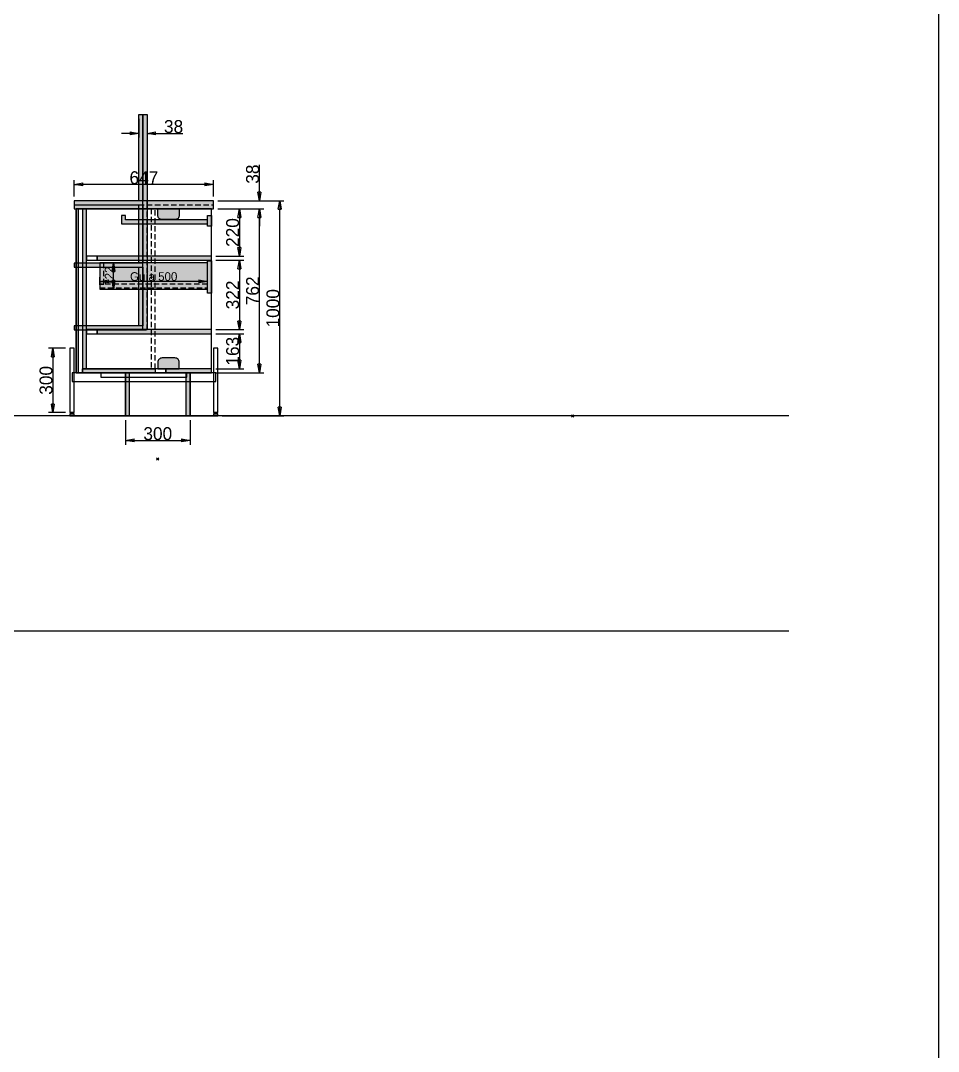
# Model space of a CAD drawing. Header units: millimetres. Extents: x -61063 to 17762, y -100319 to 2880.
# Drawn here: x 1215 to 5482, y -27763 to -22972 of the extents above; entities that cross this region are included whole.
import ezdxf

# ---------------------------------------------------------------- set-up
doc = ezdxf.new("R2010")
doc.units = ezdxf.units.MM
doc.header["$PDMODE"] = 35
doc.header["$PDSIZE"] = 5
doc.linetypes.add('Discontinua JB', pattern=[0.75, 0.5, -0.25])
for name, color, linetype in [('Cotas bloques dinámicos PM espacio', 10, 'Continuous'), ('Linea Capa Color 0000 JB', 7, 'Continuous'), ('Linea Capa Color 0008 Gris JB', 8, 'Continuous'), ('Linea Capa Color 0012 Vermell JB', 12, 'Continuous'), ('Linea Capa Color 0202 Lila Parets JB', 202, 'Continuous'), ('Linea Capa Color 0252 Gris Parets JB', 252, 'Continuous')]:
    doc.layers.add(name, color=color, linetype=linetype)
doc.styles.add('Jordi Ava', font='Avant Garde MEdium BT.ttf')
doc.dimstyles.new('Jordi Ava 2015', dxfattribs={"dimtxt": 60, "dimasz": 40, "dimexe": 20, "dimexo": 20, "dimgap": 0.09, "dimtad": 1, "dimdec": 0, "dimzin": 0, "dimdsep": 46, "dimtxsty": 'Jordi Ava', "dimblk": 'CLOSED', "dimcen": 1.5, "dimclrd": 7, "dimclre": 7, "dimclrt": 256, "dimadec": 0, "dimazin": 0, "dimtfac": 0.05, "dimtdec": 0, "dimtofl": 0, "dimtmove": 0, "dimatfit": 3, "dimldrblk": 'CLOSED', "dimfxl": 90, "dimtolj": 1, "dimtzin": 0, "dimlwd": -1, "dimlwe": -1, "dimarcsym": 0})

# ---------------------------------------------------------------- blocks, each defined once
blk = doc.blocks.new('PM202309291349')
at = {"layer": 'Linea Capa Color 0012 Vermell JB', "ltscale": 50}
for p in [(6202.8, -4066.4), (4272.8, -4266.4)]:
    blk.add_point(p, dxfattribs=at)
at = {"layer": 'Linea Capa Color 0202 Lila Parets JB', "ltscale": 10}
for p, q in [((7207.8, -4066.4), (1339.3, -4066.4)), ((7207.8, -5066.4), (639.3, -5066.4))]:
    blk.add_line(p, q, dxfattribs=at)
blk.add_lwpolyline([(0, 0), (7902.9, 0), (7902.9, -7171.6), (0, -7171.6)], close=True, dxfattribs=at)
blk = doc.blocks.new('_Closed')
at = {"color": 0, "linetype": 'ByBlock', "lineweight": -2}
for p, q in [((-1, 0.17), (0, 0)), ((-1, 0.17), (-1, -0.17)), ((0, 0), (-1, -0.17)), ((0, 0), (-1, 0))]:
    blk.add_line(p, q, dxfattribs=at)
blk = doc.blocks.new('*D3583')
at = {"layer": 'Cotas bloques dinámicos PM espacio', "color": 8, "ltscale": 10, "transparency": 16777216}
for p, q in [((-500, 20), (-500, 56.4)), ((0, 20), (0, 56.4)), ((-40, 36.4), (-460, 36.4))]:
    blk.add_line(p, q, dxfattribs=at)
at = {"layer": 'Defpoints', "color": 0, "ltscale": 10, "transparency": 16777216}
for p in [(-500, 36.4), (-500, 0), (0, 0)]:
    blk.add_point(p, dxfattribs=at)
at = {"layer": 'Cotas bloques dinámicos PM espacio', "color": 8, "ltscale": 10, "transparency": 16777216, "xscale": 40, "yscale": 40, "zscale": 40, "rotation": 180}
blk.add_blockref('_Closed', (-500, 36.4), dxfattribs=at)
at = {"layer": 'Cotas bloques dinámicos PM espacio', "color": 8, "ltscale": 10, "transparency": 16777216, "xscale": 40, "yscale": 40, "zscale": 40}
blk.add_blockref('_Closed', (0, 36.4), dxfattribs=at)
at = {"layer": 'Cotas bloques dinámicos PM espacio', "color": 8, "ltscale": 10, "transparency": 16777216, "insert": (-250, 58.8), "char_height": 40, "attachment_point": 5, "style": 'Jordi Ava'}
blk.add_mtext('\\A1;Guía 500', dxfattribs=at)
blk = doc.blocks.new('*D3584')
at = {"layer": 'Cotas bloques dinámicos PM espacio', "color": 8, "ltscale": 10, "transparency": 16777216}
for p, q in [((-480, 122), (-416.7, 122)), ((-436.7, 40), (-436.7, 82)), ((-480, 0), (-416.7, 0))]:
    blk.add_line(p, q, dxfattribs=at)
at = {"layer": 'Defpoints', "color": 0, "ltscale": 10, "transparency": 16777216}
for p in [(-500, 122), (-436.7, 122), (-500, 0)]:
    blk.add_point(p, dxfattribs=at)
at = {"layer": 'Cotas bloques dinámicos PM espacio', "color": 8, "ltscale": 10, "transparency": 16777216, "xscale": 40, "yscale": 40, "zscale": 40}
for p, rotation in [((-436.7, 122), 90), ((-436.7, 0), 270)]:
    blk.add_blockref('_Closed', p, dxfattribs=dict(at, rotation=rotation))
at = {"layer": 'Cotas bloques dinámicos PM espacio', "color": 8, "ltscale": 10, "transparency": 16777216, "insert": (-457.1, 61), "char_height": 40, "attachment_point": 5, "rotation": 90, "style": 'Jordi Ava'}
blk.add_mtext('\\A1;122', dxfattribs=at)
blk = doc.blocks.new('*D3586')
at = {"layer": 'Cotas bloques dinámicos PM espacio', "color": 7, "ltscale": 50, "transparency": 16777216}
for p, q in [((-388, 1020), (-388, 1095.7)), ((219, 1075.7), (-348, 1075.7)), ((259, 1020), (259, 1095.7))]:
    blk.add_line(p, q, dxfattribs=at)
at = {"layer": 'Defpoints', "color": 0, "ltscale": 50, "transparency": 16777216}
for p in [(-388, 1075.7), (-388, 1000), (259, 1000)]:
    blk.add_point(p, dxfattribs=at)
at = {"layer": 'Cotas bloques dinámicos PM espacio', "color": 7, "ltscale": 50, "transparency": 16777216, "xscale": 40, "yscale": 40, "zscale": 40, "rotation": 180}
blk.add_blockref('_Closed', (-388, 1075.7), dxfattribs=at)
at = {"layer": 'Cotas bloques dinámicos PM espacio', "color": 7, "ltscale": 50, "transparency": 16777216, "xscale": 40, "yscale": 40, "zscale": 40}
blk.add_blockref('_Closed', (259, 1075.7), dxfattribs=at)
at = {"layer": 'Cotas bloques dinámicos PM espacio', "ltscale": 50, "transparency": 16777216, "insert": (-64.5, 1106.4), "char_height": 60, "attachment_point": 5, "style": 'Jordi Ava'}
blk.add_mtext('\\A1;647', dxfattribs=at)
blk = doc.blocks.new('*D3587')
at = {"layer": 'Cotas bloques dinámicos PM espacio', "color": 7, "ltscale": 50, "transparency": 16777216}
for p, q in [((472.4, 1040), (472.4, 1166.9)), ((279, 1000), (492.4, 1000)), ((279, 962), (492.4, 962)), ((472.4, 922), (472.4, 882))]:
    blk.add_line(p, q, dxfattribs=at)
at = {"layer": 'Defpoints', "color": 0, "ltscale": 50, "transparency": 16777216}
for p in [(259, 1000), (259, 962), (472.4, 1000)]:
    blk.add_point(p, dxfattribs=at)
at = {"layer": 'Cotas bloques dinámicos PM espacio', "color": 7, "ltscale": 50, "transparency": 16777216, "xscale": 40, "yscale": 40, "zscale": 40}
for p, rotation in [((472.4, 1000), 270), ((472.4, 962), 90)]:
    blk.add_blockref('_Closed', p, dxfattribs=dict(at, rotation=rotation))
at = {"layer": 'Cotas bloques dinámicos PM espacio', "ltscale": 50, "transparency": 16777216, "insert": (441.1, 1123.5), "char_height": 60, "attachment_point": 5, "rotation": 90, "style": 'Jordi Ava'}
blk.add_mtext('\\A1;38', dxfattribs=at)
blk = doc.blocks.new('*D3588')
at = {"layer": 'Cotas bloques dinámicos PM espacio', "color": 7, "ltscale": 50, "transparency": 16777216}
for p, q in [((279, 962), (399.6, 962)), ((379.6, 922), (379.6, 782)), ((270, 742), (399.6, 742))]:
    blk.add_line(p, q, dxfattribs=at)
at = {"layer": 'Defpoints', "color": 0, "ltscale": 50, "transparency": 16777216}
for p in [(259, 962), (250, 742), (379.6, 742)]:
    blk.add_point(p, dxfattribs=at)
at = {"layer": 'Cotas bloques dinámicos PM espacio', "color": 7, "ltscale": 50, "transparency": 16777216, "xscale": 40, "yscale": 40, "zscale": 40}
for p, rotation in [((379.6, 962), 90), ((379.6, 742), 270)]:
    blk.add_blockref('_Closed', p, dxfattribs=dict(at, rotation=rotation))
at = {"layer": 'Cotas bloques dinámicos PM espacio', "ltscale": 50, "transparency": 16777216, "insert": (348.3, 852), "char_height": 60, "attachment_point": 5, "rotation": 90, "style": 'Jordi Ava'}
blk.add_mtext('\\A1;220', dxfattribs=at)
blk = doc.blocks.new('*D3589')
at = {"layer": 'Cotas bloques dinámicos PM espacio', "color": 7, "ltscale": 50, "transparency": 16777216}
for p, q in [((270, 723), (399.6, 723)), ((379.6, 683), (379.6, 440.7)), ((270, 400.7), (399.6, 400.7))]:
    blk.add_line(p, q, dxfattribs=at)
at = {"layer": 'Defpoints', "color": 0, "ltscale": 50, "transparency": 16777216}
for p in [(250, 723), (250, 400.7), (379.6, 400.7)]:
    blk.add_point(p, dxfattribs=at)
at = {"layer": 'Cotas bloques dinámicos PM espacio', "color": 7, "ltscale": 50, "transparency": 16777216, "xscale": 40, "yscale": 40, "zscale": 40}
for p, rotation in [((379.6, 723), 90), ((379.6, 400.7), 270)]:
    blk.add_blockref('_Closed', p, dxfattribs=dict(at, rotation=rotation))
at = {"layer": 'Cotas bloques dinámicos PM espacio', "ltscale": 50, "transparency": 16777216, "insert": (348.3, 561.9), "char_height": 60, "attachment_point": 5, "rotation": 90, "style": 'Jordi Ava'}
blk.add_mtext('\\A1;322', dxfattribs=at)
blk = doc.blocks.new('*D3590')
at = {"layer": 'Cotas bloques dinámicos PM espacio', "color": 7, "ltscale": 50, "transparency": 16777216}
for p, q in [((270, 381.7), (399.6, 381.7)), ((379.6, 341.7), (379.6, 259)), ((270, 219), (399.6, 219))]:
    blk.add_line(p, q, dxfattribs=at)
at = {"layer": 'Defpoints', "color": 0, "ltscale": 50, "transparency": 16777216}
for p in [(250, 381.7), (250, 219), (379.6, 219)]:
    blk.add_point(p, dxfattribs=at)
at = {"layer": 'Cotas bloques dinámicos PM espacio', "color": 7, "ltscale": 50, "transparency": 16777216, "xscale": 40, "yscale": 40, "zscale": 40}
for p, rotation in [((379.6, 381.7), 90), ((379.6, 219), 270)]:
    blk.add_blockref('_Closed', p, dxfattribs=dict(at, rotation=rotation))
at = {"layer": 'Cotas bloques dinámicos PM espacio', "ltscale": 50, "transparency": 16777216, "insert": (348.3, 300.4), "char_height": 60, "attachment_point": 5, "rotation": 90, "style": 'Jordi Ava'}
blk.add_mtext('\\A1;163', dxfattribs=at)
blk = doc.blocks.new('*D3591')
at = {"layer": 'Cotas bloques dinámicos PM espacio', "color": 7, "ltscale": 50, "transparency": 16777216}
for p, q in [((279, 962), (492.4, 962)), ((472.4, 240), (472.4, 922)), ((270, 200), (492.4, 200))]:
    blk.add_line(p, q, dxfattribs=at)
at = {"layer": 'Defpoints', "color": 0, "ltscale": 50, "transparency": 16777216}
for p in [(259, 962), (472.4, 962), (250, 200)]:
    blk.add_point(p, dxfattribs=at)
at = {"layer": 'Cotas bloques dinámicos PM espacio', "color": 7, "ltscale": 50, "transparency": 16777216, "xscale": 40, "yscale": 40, "zscale": 40}
for p, rotation in [((472.4, 962), 90), ((472.4, 200), 270)]:
    blk.add_blockref('_Closed', p, dxfattribs=dict(at, rotation=rotation))
at = {"layer": 'Cotas bloques dinámicos PM espacio', "ltscale": 50, "transparency": 16777216, "insert": (441.1, 581), "char_height": 60, "attachment_point": 5, "rotation": 90, "style": 'Jordi Ava'}
blk.add_mtext('\\A1;762', dxfattribs=at)
blk = doc.blocks.new('*D3592')
at = {"layer": 'Cotas bloques dinámicos PM espacio', "color": 7, "ltscale": 50, "transparency": 16777216}
for p, q in [((-428.5, 315), (-508, 315)), ((-488, 275), (-488, 55)), ((-428.5, 15), (-508, 15))]:
    blk.add_line(p, q, dxfattribs=at)
at = {"layer": 'Defpoints', "color": 0, "ltscale": 50, "transparency": 16777216}
for p in [(-408.5, 315), (-488, 15), (-408.5, 15)]:
    blk.add_point(p, dxfattribs=at)
at = {"layer": 'Cotas bloques dinámicos PM espacio', "color": 7, "ltscale": 50, "transparency": 16777216, "xscale": 40, "yscale": 40, "zscale": 40}
for p, rotation in [((-488, 315), 90), ((-488, 15), 270)]:
    blk.add_blockref('_Closed', p, dxfattribs=dict(at, rotation=rotation))
at = {"layer": 'Cotas bloques dinámicos PM espacio', "ltscale": 50, "transparency": 16777216, "insert": (-519.3, 165), "char_height": 60, "attachment_point": 5, "rotation": 90, "style": 'Jordi Ava'}
blk.add_mtext('\\A1;300', dxfattribs=at)
blk = doc.blocks.new('*D3593')
at = {"layer": 'Cotas bloques dinámicos PM espacio', "color": 7, "ltscale": 50, "transparency": 16777216}
for p, q in [((-150, -20), (-150, -134.3)), ((150, -20), (150, -134.3)), ((-110, -114.3), (110, -114.3))]:
    blk.add_line(p, q, dxfattribs=at)
at = {"layer": 'Defpoints', "color": 0, "ltscale": 50, "transparency": 16777216}
for p in [(-150, 0), (150, 0), (150, -114.3)]:
    blk.add_point(p, dxfattribs=at)
at = {"layer": 'Cotas bloques dinámicos PM espacio', "color": 7, "ltscale": 50, "transparency": 16777216, "xscale": 40, "yscale": 40, "zscale": 40, "rotation": 180}
blk.add_blockref('_Closed', (-150, -114.3), dxfattribs=at)
at = {"layer": 'Cotas bloques dinámicos PM espacio', "color": 7, "ltscale": 50, "transparency": 16777216, "xscale": 40, "yscale": 40, "zscale": 40}
blk.add_blockref('_Closed', (150, -114.3), dxfattribs=at)
at = {"layer": 'Cotas bloques dinámicos PM espacio', "ltscale": 50, "transparency": 16777216, "insert": (0, -83), "char_height": 60, "attachment_point": 5, "style": 'Jordi Ava'}
blk.add_mtext('\\A1;300', dxfattribs=at)
blk = doc.blocks.new('*D3594')
at = {"layer": 'Cotas bloques dinámicos PM espacio', "color": 7, "ltscale": 50, "transparency": 16777216}
for p, q in [((-88, 1380), (-88, 1293)), ((-50, 1380), (-50, 1293)), ((-128, 1313), (-168, 1313)), ((-10, 1313), (116.9, 1313))]:
    blk.add_line(p, q, dxfattribs=at)
at = {"layer": 'Defpoints', "color": 0, "ltscale": 50, "transparency": 16777216}
for p in [(-88, 1400), (-50, 1400), (-50, 1313)]:
    blk.add_point(p, dxfattribs=at)
at = {"layer": 'Cotas bloques dinámicos PM espacio', "color": 7, "ltscale": 50, "transparency": 16777216, "xscale": 40, "yscale": 40, "zscale": 40}
blk.add_blockref('_Closed', (-88, 1313), dxfattribs=at)
at = {"layer": 'Cotas bloques dinámicos PM espacio', "color": 7, "ltscale": 50, "transparency": 16777216, "xscale": 40, "yscale": 40, "zscale": 40, "rotation": 180}
blk.add_blockref('_Closed', (-50, 1313), dxfattribs=at)
at = {"layer": 'Cotas bloques dinámicos PM espacio', "ltscale": 50, "transparency": 16777216, "insert": (73.5, 1344.3), "char_height": 60, "attachment_point": 5, "style": 'Jordi Ava'}
blk.add_mtext('\\A1;38', dxfattribs=at)
blk = doc.blocks.new('*D3595')
at = {"layer": 'Cotas bloques dinámicos PM espacio', "color": 7, "ltscale": 50, "transparency": 16777216}
for p, q in [((279, 1000), (586.8, 1000)), ((566.8, 40), (566.8, 960)), ((299.5, 0), (586.8, 0))]:
    blk.add_line(p, q, dxfattribs=at)
at = {"layer": 'Defpoints', "color": 0, "ltscale": 50, "transparency": 16777216}
for p in [(259, 1000), (566.8, 1000), (279.5, 0)]:
    blk.add_point(p, dxfattribs=at)
at = {"layer": 'Cotas bloques dinámicos PM espacio', "color": 7, "ltscale": 50, "transparency": 16777216, "xscale": 40, "yscale": 40, "zscale": 40}
for p, rotation in [((566.8, 1000), 90), ((566.8, 0), 270)]:
    blk.add_blockref('_Closed', p, dxfattribs=dict(at, rotation=rotation))
at = {"layer": 'Cotas bloques dinámicos PM espacio', "ltscale": 50, "transparency": 16777216, "insert": (535.6, 500), "char_height": 60, "attachment_point": 5, "rotation": 90, "style": 'Jordi Ava'}
blk.add_mtext('\\A1;1000', dxfattribs=at)
blk = doc.blocks.new('PM202401301731')
at = {"layer": 'Linea Capa Color 0252 Gris Parets JB', "ltscale": 50}
h = blk.add_hatch(color=256, dxfattribs=at)
h.dxf.hatch_style = 1
h.set_gradient(color1=(255, 255, 255), tint=1)
h.paths.add_polyline_path([(-500, 0), (0, 0), (0, 122), (-500, 122)])
at = {"layer": 'Linea Capa Color 0000 JB', "ltscale": 10}
blk.add_lwpolyline([(-500, 0), (0, 0), (0, 122), (-500, 122)], close=True, dxfattribs=at)
at = {"layer": 'Linea Capa Color 0008 Gris JB', "linetype": 'Discontinua JB', "ltscale": 50}
for points in [[(-500, 23), (-481, 23), (-481, 122), (-500, 122)], [(-500, 7), (0, 7), (0, 23), (-500, 23)]]:
    blk.add_lwpolyline(points, close=True, dxfattribs=at)
at = {"layer": 'Cotas bloques dinámicos PM espacio', "ltscale": 10}
dim = blk.add_linear_dim(base=(-436.7, 122), p1=(-500, 0), p2=(-500, 122), angle=90, dimstyle='Jordi Ava 2015', override={"dimtxt": 40, "dimclrd": 8, "dimclre": 8, "dimclrt": 8}, dxfattribs=at)
dim.commit()
dim.dimension.update_dxf_attribs({"geometry": '*D3584', "text_midpoint": (-457.1, 61)})
dim = blk.add_linear_dim(base=(-500, 36.4), p1=(0, 0), p2=(-500, 0), text='Guía <>', dimstyle='Jordi Ava 2015', override={"dimtxt": 40, "dimclrd": 8, "dimclre": 8, "dimclrt": 8}, dxfattribs=at)
dim.commit()
dim.dimension.update_dxf_attribs({"geometry": '*D3583', "text_midpoint": (-250, 58.8)})
blk = doc.blocks.new('PM202401301631')
at = {"layer": 'Linea Capa Color 0000 JB', "ltscale": 50}
h = blk.add_hatch(color=8, dxfattribs=at)
h.dxf.hatch_style = 1
h.paths.add_polyline_path([(-388, 400), (-69, 400), (-69, 419), (-388, 419)])
h.paths.add_polyline_path([(-388, 690.5), (-69, 690.5), (-69, 709.5), (-388, 709.5)])
h.paths.add_polyline_path([(-388, 981), (-69, 981), (-69, 1000), (-388, 1000)])
h.paths.add_polyline_path([(-88, 690.5), (-69, 690.5), (-69, 419), (-88, 419)])
h.paths.add_polyline_path([(-88, 981), (-69, 981), (-69, 709.5), (-88, 709.5)])
h.paths.add_polyline_path([(-69, 1400), (-50, 1400), (-50, 400), (-69, 400)])
h.paths.add_polyline_path([(-88, 1400), (-69, 1400), (-69, 1000), (-88, 1000)])
h = blk.add_hatch(color=8, dxfattribs=at)
h.dxf.hatch_style = 1
h.paths.add_polyline_path([(-388, 962), (259, 962), (259, 1000), (-388, 1000)])
h = blk.add_hatch(color=8, dxfattribs=at)
h.dxf.hatch_style = 1
h.paths.add_polyline_path([(-370, 200), (-379, 200), (-379, 962), (-370, 962)])
h = blk.add_hatch(color=8, dxfattribs=at)
h.dxf.hatch_style = 1
h.paths.add_polyline_path([(231, 911.8), (-150, 911.8), (-150, 931.8), (-169, 931.8), (-169, 911.8), (-169, 892.8), (231, 892.8)])
h.paths.add_polyline_path([(231, 931.8), (250, 931.8), (250, 881.8), (231, 881.8)])
h.paths.add_polyline_path([(250, 570), (231, 570), (231, 720), (250, 720)])
h.paths.add_polyline_path([(-281, 723), (250, 723), (250, 742), (-281, 742)])
h.paths.add_polyline_path([(-281, 381.7), (250, 381.7), (250, 400.7), (-281, 400.7)])
h.paths.add_polyline_path([(38, 200), (250, 200), (250, 219), (38, 219)])
h.paths.add_polyline_path([(-12, 200), (-350, 200), (-350, 219), (-12, 219)])
h.paths.add_polyline_path([(-331, 962), (-350, 962), (-350, 219), (-331, 219)])
h = blk.add_hatch(color=8, dxfattribs=at)
h.dxf.hatch_style = 1
h.paths.add_polyline_path([(131, 0), (150, 0), (150, 200), (131, 200)])
h.paths.add_polyline_path([(-150, 0), (-131, 0), (-131, 200), (-150, 200)])
at = {"layer": 'Linea Capa Color 0008 Gris JB', "ltscale": 10}
h = blk.add_hatch(color=256, dxfattribs=at)
h.dxf.hatch_style = 1
h.set_gradient(color1=(204, 0, 0), one_color=1, tint=1, name='HEMISPHERICAL')
edge = h.paths.add_edge_path()
edge.add_line((80, 912), (20, 912))
edge.add_arc((20, 932), 20, 180, 270, ccw=False)
edge.add_line((0, 932), (0, 962))
edge.add_line((0, 962), (100, 962))
edge.add_line((100, 962), (100, 932))
edge.add_arc((80, 932), 20, -90, 0, ccw=False)
h = blk.add_hatch(color=256, dxfattribs=at)
h.dxf.hatch_style = 1
h.set_gradient(color1=(204, 0, 0), one_color=1, tint=1, name='HEMISPHERICAL')
edge = h.paths.add_edge_path()
edge.add_line((80, 269), (20, 269))
edge.add_arc((20, 249), 20, 90, 180)
edge.add_line((0, 249), (0, 219))
edge.add_line((0, 219), (100, 219))
edge.add_line((100, 219), (100, 249))
edge.add_arc((80, 249), 20, 0, 90)
at = {"ltscale": 50}
blk.add_line((-50, 962), (-50, 1000), dxfattribs=at)
for points in [[(80, 912), (20, 912, -0.414214), (0, 932), (0, 962), (100, 962), (100, 932, -0.414214)], [(80, 269), (20, 269, 0.414214), (0, 249), (0, 219), (100, 219), (100, 249, 0.414214)]]:
    blk.add_lwpolyline(points, format="xyb", close=True)
for points in [[(-12, 200), (-350, 200), (-350, 219), (-12, 219)], [(38, 200), (250, 200), (250, 219), (38, 219)]]:
    blk.add_lwpolyline(points, close=True, dxfattribs=at)
at = {"layer": 'Linea Capa Color 0000 JB', "linetype": 'Discontinua JB', "ltscale": 50}
blk.add_line((-388, 981), (259, 981), dxfattribs=at)
at = {"layer": 'Linea Capa Color 0000 JB', "ltscale": 50}
for points in [[(-88, 1400), (-69, 1400), (-69, 1000), (-88, 1000)], [(-69, 1400), (-50, 1400), (-50, 400), (-69, 400)], [(-388, 962), (259, 962), (259, 1000), (-388, 1000)], [(-388, 981), (-69, 981), (-69, 1000), (-388, 1000)], [(-379, 200), (250, 200), (250, 962), (-379, 962)], [(-370, 200), (-379, 200), (-379, 962), (-370, 962)], [(-88, 981), (-69, 981), (-69, 709.5), (-88, 709.5)], [(-388, 690.5), (-69, 690.5), (-69, 709.5), (-388, 709.5)], [(-88, 690.5), (-69, 690.5), (-69, 419), (-88, 419)], [(-388, 400), (-69, 400), (-69, 419), (-388, 419)], [(-408.5, 315), (-408.5, 15), (-388.5, 15), (-388.5, 315)], [(259.5, 315), (259.5, 15), (279.5, 15), (279.5, 315)], [(-398.5, 160), (269.5, 160), (269.5, 200), (-398.5, 200)], [(-264.5, 200), (-264.5, 180), (135.5, 180), (135.5, 200)], [(-150, 0), (-131, 0), (-131, 200), (-150, 200)], [(150, 0), (-150, 0), (-150, 200), (150, 200)], [(131, 0), (150, 0), (150, 200), (131, 200)], [(-408.5, 0), (-388.5, 0), (-388.5, 10), (-408.5, 10)], [(-403.5, 10), (-393.5, 10), (-393.5, 15), (-403.5, 15)], [(259.5, 0), (279.5, 0), (279.5, 10), (259.5, 10)], [(264.5, 10), (274.5, 10), (274.5, 15), (264.5, 15)]]:
    blk.add_lwpolyline(points, close=True, dxfattribs=at)
at = {"layer": 'Linea Capa Color 0000 JB', "linetype": 'Discontinua JB', "ltscale": 50}
for points in [[(-379, 400), (-50, 400), (-50, 962), (-379, 962)], [(-12, 962), (-31, 962), (-31, 219), (-12, 219)]]:
    blk.add_lwpolyline(points, close=True, dxfattribs=at)
at = {"layer": 'Linea Capa Color 0000 JB'}
for points in [[(-350, 200), (250, 200), (250, 962), (-350, 962)], [(-331, 962), (-350, 962), (-350, 219), (-331, 219)], [(231, 911.8), (-150, 911.8), (-150, 931.8), (-169, 931.8), (-169, 911.8), (-169, 892.8), (231, 892.8)], [(231, 931.8), (250, 931.8), (250, 881.8), (231, 881.8)]]:
    blk.add_lwpolyline(points, close=True, dxfattribs=at)
at = {"layer": 'Linea Capa Color 0000 JB', "ltscale": 10}
for points in [[(-331, 723), (-281, 723), (-281, 742), (-331, 742)], [(-281, 723), (250, 723), (250, 742), (-281, 742)], [(250, 570), (231, 570), (231, 720), (250, 720)], [(-331, 381.7), (-281, 381.7), (-281, 400.7), (-331, 400.7)], [(-281, 381.7), (250, 381.7), (250, 400.7), (-281, 400.7)], [(-350, 200), (250, 200), (250, 219), (-350, 219)], [(-12, 200), (38, 200), (38, 219), (-12, 219)]]:
    blk.add_lwpolyline(points, close=True, dxfattribs=at)
at = {"layer": 'Linea Capa Color 0202 Lila Parets JB', "ltscale": 50}
blk.add_line((-398.5, 0), (269.5, 0), dxfattribs=at)
at = {"layer": 'Linea Capa Color 0000 JB', "ltscale": 10}
blk.add_blockref('PM202401301731', (231, 588.5), dxfattribs=at)
at = {"layer": 'Cotas bloques dinámicos PM espacio', "ltscale": 50}
for base, p1, p2, picture, middle in [((-50, 1313), (-88, 1400), (-50, 1400), '*D3594', (73.5, 1344.3)), ((-388, 1075.7), (259, 1000), (-388, 1000), '*D3586', (-64.5, 1106.4)), ((150, -114.3), (-150, 0), (150, 0), '*D3593', (0, -83))]:
    dim = blk.add_linear_dim(base=base, p1=p1, p2=p2, dimstyle='Jordi Ava 2015', dxfattribs=at)
    dim.commit()
    dim.dimension.update_dxf_attribs({"geometry": picture, "text_midpoint": middle})
for base, p1, p2, picture, middle in [((472.4, 1000), (259, 962), (259, 1000), '*D3587', (441.1, 1123.5)), ((379.6, 742), (259, 962), (250, 742), '*D3588', (348.3, 852)), ((472.4, 962), (250, 200), (259, 962), '*D3591', (441.1, 581)), ((566.8, 1000), (279.5, 0), (259, 1000), '*D3595', (535.6, 500)), ((379.6, 400.7), (250, 723), (250, 400.7), '*D3589', (348.3, 561.9)), ((379.6, 219), (250, 381.7), (250, 219), '*D3590', (348.3, 300.4)), ((-488, 15), (-408.5, 315), (-408.5, 15), '*D3592', (-519.3, 165))]:
    dim = blk.add_linear_dim(base=base, p1=p1, p2=p2, angle=90, dimstyle='Jordi Ava 2015', dxfattribs=at)
    dim.commit()
    dim.dimension.update_dxf_attribs({"geometry": picture, "text_midpoint": middle})

msp = doc.modelspace()

# ---------------------------------------------------------------- block references
at = {"layer": 'Linea Capa Color 0000 JB'}
for name, p in [('PM202309291349', (-2420.5, -20742.7)), ('PM202401301631', (1853.1, -24809.1))]:
    msp.add_blockref(name, p, dxfattribs=at)

doc.saveas('drawing.dxf')
